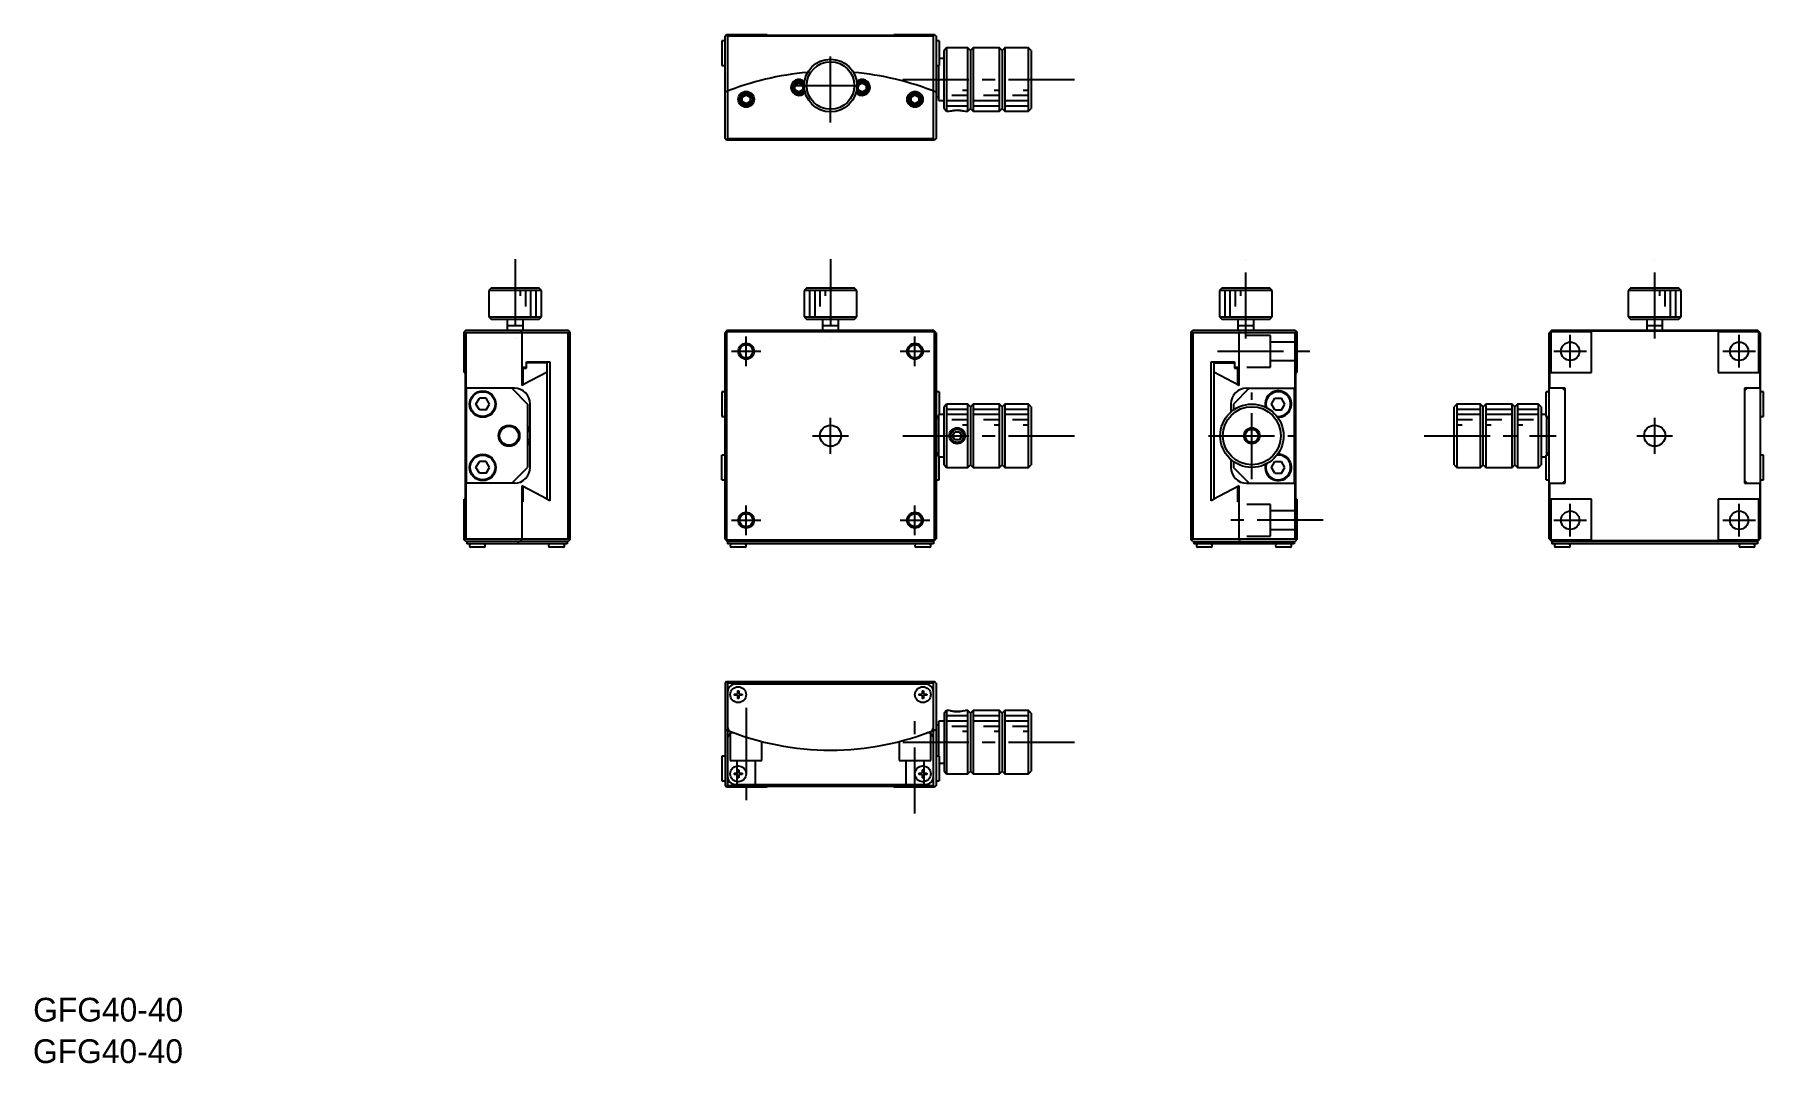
# Model space of a CAD drawing. Extents: x 50 to 378, y -14 to 181.
import ezdxf

# ---------------------------------------------------------------- set-up
doc = ezdxf.new("R2010")
doc.units = 0
doc.header["$LTSCALE"] = 10
doc.linetypes.add('CENTER', pattern=[2, 1.25, -0.25, 0.25, -0.25])
doc.linetypes.add('DASHED', pattern=[3.5, 2, -1.5])
doc.layers.get('0').update_dxf_attribs({"linetype": 'CONTINUOUS'})
doc.layers.add('CENTER', color=1, linetype='CENTER')
doc.styles.get("Standard").update_dxf_attribs({"font": 'FGP教科書体NT-M'})

msp = doc.modelspace()

# ---------------------------------------------------------------- linework, layer by layer
at = {"color": 7, "linetype": 'CONTINUOUS'}
for p, q in [((181.158042, 180.285186), (181.458042, 180.585186)), ((181.158042, 160.885186), (181.158042, 180.285186)), ((181.408042, 180.535186), (181.658042, 180.285186)), ((181.458042, 180.585186), (189.158042, 180.585186)), ((220.658042, 180.285186), (181.658042, 180.285186)), ((181.658042, 180.285186), (181.658042, 160.885186)), ((189.158042, 180.585186), (189.158042, 180.385186)), ((213.158042, 180.385186), (189.158042, 180.385186)), ((213.158042, 180.585186), (213.158042, 180.385186)), ((213.158042, 180.585186), (220.858042, 180.585186)), ((220.658042, 180.285186), (220.908042, 180.535186)), ((220.658042, 160.885186), (220.658042, 180.285186)), ((220.858042, 180.585186), (221.158042, 180.285186)), ((221.158042, 180.285186), (221.158042, 160.885186)), ((181.158042, 179.435186), (180.558042, 179.435186)), ((180.558042, 179.435186), (180.558042, 174.735186)), ((221.758042, 179.435186), (221.158042, 179.435186)), ((221.758042, 179.435186), (221.758042, 174.735186)), ((223.158042, 178.085186), (222.658042, 177.585186)), ((222.658042, 166.585186), (222.658042, 177.585186)), ((223.158042, 178.085186), (223.158042, 166.085186)), ((227.158042, 178.085186), (223.158042, 178.085186)), ((227.158042, 166.085186), (227.158042, 178.085186)), ((227.658042, 177.585186), (227.158042, 178.085186)), ((228.158042, 178.085186), (227.658042, 177.585186)), ((227.658042, 177.585186), (227.658042, 166.585186)), ((228.158042, 178.085186), (228.158042, 166.085186)), ((233.158042, 178.085186), (228.158042, 178.085186)), ((233.158042, 166.085186), (233.158042, 178.085186)), ((233.658042, 177.585186), (233.158042, 178.085186)), ((234.158042, 178.085186), (233.658042, 177.585186)), ((233.658042, 177.585186), (233.658042, 166.585186)), ((234.158042, 178.085186), (234.158042, 166.085186)), ((238.658042, 178.085186), (234.158042, 178.085186)), ((238.658042, 166.085186), (238.658042, 178.085186)), ((239.158042, 177.585186), (238.658042, 178.085186)), ((239.158042, 177.585186), (239.158042, 166.585186)), ((180.558042, 174.735186), (181.158042, 174.735186)), ((221.158042, 174.735186), (221.758042, 174.735186)), ((221.658042, 168.085186), (221.658042, 174.735186)), ((222.658042, 176.085186), (221.758042, 176.085186)), ((194.408042, 171.008199), (195.158042, 171.441211)), ((194.408042, 170.142173), (194.408042, 171.008199)), ((195.158042, 171.441211), (195.908042, 171.008199)), ((195.908042, 171.008199), (195.908042, 170.142173)), ((206.408042, 171.008199), (207.158042, 171.441211)), ((206.408042, 170.142173), (206.408042, 171.008199)), ((207.158042, 171.441211), (207.908042, 171.008199)), ((207.908042, 171.008199), (207.908042, 170.142173)), ((184.408042, 168.758199), (185.158042, 169.191211)), ((184.408042, 167.892173), (184.408042, 168.758199)), ((185.158042, 167.459161), (184.408042, 167.892173)), ((185.158042, 169.191211), (185.908042, 168.758199)), ((185.908042, 167.892173), (185.158042, 167.459161)), ((185.908042, 168.758199), (185.908042, 167.892173)), ((195.158042, 169.709161), (194.408042, 170.142173)), ((195.908042, 170.142173), (195.158042, 169.709161)), ((207.158042, 169.709161), (206.408042, 170.142173)), ((207.908042, 170.142173), (207.158042, 169.709161)), ((216.408042, 168.758199), (217.158042, 169.191211)), ((216.408042, 167.892173), (216.408042, 168.758199)), ((217.158042, 167.459161), (216.408042, 167.892173)), ((217.158042, 169.191211), (217.908042, 168.758199)), ((217.908042, 167.892173), (217.158042, 167.459161)), ((217.908042, 168.758199), (217.908042, 167.892173)), ((221.158042, 168.835186), (221.658042, 168.835186)), ((221.658042, 168.085186), (222.658042, 168.085186)), ((222.658042, 166.585186), (223.158042, 166.085186)), ((223.158042, 166.085186), (223.658047, 166.085186)), ((226.658037, 166.085186), (227.158042, 166.085186)), ((227.158042, 166.085186), (227.658042, 166.585186)), ((227.658042, 166.585186), (228.158042, 166.085186)), ((228.158042, 166.085186), (233.158042, 166.085186)), ((233.158042, 166.085186), (233.658042, 166.585186)), ((233.658042, 166.585186), (234.158042, 166.085186)), ((234.158042, 166.085186), (238.658042, 166.085186)), ((238.658042, 166.085186), (239.158042, 166.585186)), ((181.458042, 160.585186), (181.158042, 160.885186)), ((181.658042, 160.885186), (181.408042, 160.635186)), ((220.858042, 160.585186), (181.458042, 160.585186)), ((181.658042, 160.885186), (220.658042, 160.885186)), ((220.908042, 160.635186), (220.658042, 160.885186)), ((221.158042, 160.885186), (220.858042, 160.585186)), ((136.891269, 132.610088), (136.391269, 132.110088)), ((146.391269, 132.110088), (136.391269, 132.110088)), ((136.391269, 132.110088), (136.391269, 127.110088)), ((136.891269, 132.610088), (145.891269, 132.610088)), ((146.391269, 132.110088), (145.891269, 132.610088)), ((146.391269, 127.110088), (146.391269, 132.110088)), ((196.658042, 132.610088), (196.158042, 132.110088)), ((206.158042, 132.110088), (196.158042, 132.110088)), ((196.158042, 132.110088), (196.158042, 127.110088)), ((196.658042, 132.610088), (205.658042, 132.610088)), ((206.158042, 132.110088), (205.658042, 132.610088)), ((206.158042, 127.110088), (206.158042, 132.110088)), ((275.349818, 132.610088), (274.849818, 132.110088)), ((284.849818, 132.110088), (274.849818, 132.110088)), ((274.849818, 132.110088), (274.849818, 127.110088)), ((275.349818, 132.610088), (284.349818, 132.610088)), ((284.849818, 132.110088), (284.349818, 132.610088)), ((284.849818, 127.110088), (284.849818, 132.110088)), ((352.833259, 132.610088), (352.333259, 132.110088)), ((352.333259, 132.110088), (352.333259, 127.110088)), ((362.333259, 132.110088), (352.333259, 132.110088)), ((352.833259, 132.610088), (361.833259, 132.610088)), ((362.333259, 132.110088), (361.833259, 132.610088)), ((362.333259, 127.110088), (362.333259, 132.110088)), ((132.041269, 124.610088), (131.741269, 124.310088)), ((132.041269, 124.610088), (151.441269, 124.610088)), ((136.391269, 127.110088), (146.391269, 127.110088)), ((136.391269, 127.110088), (136.891269, 126.610088)), ((145.891269, 126.610088), (136.891269, 126.610088)), ((142.891274, 125.410088), (139.891264, 125.410088)), ((139.891269, 126.610088), (139.891269, 124.610108)), ((142.891269, 124.610108), (142.891269, 126.610088)), ((145.891269, 126.610088), (146.391269, 127.110088)), ((151.741269, 124.310088), (151.441269, 124.610088)), ((181.658042, 124.610088), (181.158042, 124.110088)), ((181.658042, 124.610088), (220.658042, 124.610088)), ((196.158042, 127.110088), (196.658042, 126.610088)), ((196.158042, 127.110088), (206.158042, 127.110088)), ((205.658042, 126.610088), (196.658042, 126.610088)), ((202.658047, 125.410088), (199.658037, 125.410088)), ((199.658042, 126.610088), (199.658042, 124.610108)), ((202.658042, 124.610108), (202.658042, 126.610088)), ((205.658042, 126.610088), (206.158042, 127.110088)), ((221.158042, 124.110088), (220.658042, 124.610088)), ((269.499818, 124.310088), (269.799818, 124.610088)), ((269.799818, 124.610088), (289.199818, 124.610088)), ((274.849818, 127.110088), (284.849818, 127.110088)), ((274.849818, 127.110088), (275.349818, 126.610088)), ((284.349818, 126.610088), (275.349818, 126.610088)), ((281.349823, 125.410088), (278.349813, 125.410088)), ((278.349818, 126.610088), (278.349818, 124.610108)), ((281.349818, 124.610108), (281.349818, 126.610088)), ((284.349818, 126.610088), (284.849818, 127.110088)), ((289.199818, 124.610088), (289.499818, 124.310088)), ((337.833259, 124.610088), (337.333259, 124.110088)), ((337.833259, 124.610088), (376.833259, 124.610088)), ((345.333259, 124.510088), (369.333259, 124.510088)), ((345.333259, 116.610088), (345.333259, 124.510088)), ((352.333259, 127.110088), (362.333259, 127.110088)), ((352.333259, 127.110088), (352.833259, 126.610088)), ((361.833259, 126.610088), (352.833259, 126.610088)), ((358.833264, 125.410088), (355.833254, 125.410088)), ((355.833259, 126.610088), (355.833259, 124.610108)), ((358.833259, 124.610108), (358.833259, 126.610088)), ((361.833259, 126.610088), (362.333259, 127.110088)), ((369.333259, 124.510088), (369.333259, 116.610088)), ((377.333259, 124.110088), (376.833259, 124.610088)), ((131.741269, 116.610088), (131.741269, 124.310088)), ((132.041269, 124.110088), (131.791269, 124.360088)), ((132.041269, 124.110088), (132.041269, 113.610088)), ((151.441269, 124.110088), (132.041269, 124.110088)), ((142.659705, 124.110088), (142.659705, 114.110088)), ((151.691269, 124.360088), (151.441269, 124.110088)), ((151.441269, 85.110088), (151.441269, 124.110088)), ((151.741269, 124.310088), (151.741269, 84.910088)), ((181.158042, 85.110088), (181.158042, 124.110088)), ((181.458042, 124.310088), (181.408042, 124.360088)), ((220.858042, 124.310088), (181.458042, 124.310088)), ((181.458042, 124.310088), (181.458042, 84.910088)), ((220.908042, 124.360088), (220.858042, 124.310088)), ((220.858042, 84.910088), (220.858042, 124.310088)), ((221.158042, 124.110088), (221.158042, 85.110088)), ((269.499818, 84.910088), (269.499818, 124.310088)), ((269.799818, 124.110088), (269.549818, 124.360088)), ((269.799818, 124.110088), (269.799818, 85.110088)), ((289.199818, 124.110088), (269.799818, 124.110088)), ((278.581382, 114.110088), (278.581382, 124.110088)), ((289.449818, 124.360088), (289.199818, 124.110088)), ((289.199818, 113.610088), (289.199818, 124.110088)), ((289.499818, 124.310088), (289.499818, 116.610088)), ((337.333259, 85.110088), (337.333259, 124.110088)), ((337.633259, 124.310088), (337.583259, 124.360088)), ((345.333259, 124.310088), (337.633259, 124.310088)), ((337.633259, 124.310088), (337.633259, 116.610088)), ((377.033259, 124.310088), (369.333259, 124.310088)), ((377.033259, 124.310088), (377.083259, 124.360088)), ((377.033259, 116.610088), (377.033259, 124.310088)), ((377.333259, 124.110088), (377.333259, 85.110088)), ((143.524675, 118.610088), (147.941469, 118.610088)), ((143.524675, 117.41043), (143.524675, 118.610088)), ((147.447252, 118.41043), (143.524675, 118.41043)), ((145.247411, 118.410429), (145.447069, 118.610088)), ((147.447252, 92.569747), (147.447252, 118.41043)), ((147.941469, 118.610088), (147.941469, 92.30994)), ((273.299618, 92.30994), (273.299618, 118.610088)), ((273.299618, 118.610088), (277.716412, 118.610088)), ((273.793835, 118.41043), (277.716412, 118.41043)), ((273.793835, 118.41043), (273.793835, 92.569747)), ((275.793993, 118.610063), (275.993677, 118.41043)), ((277.716412, 118.610088), (277.716412, 117.41043)), ((131.741269, 116.610088), (131.941269, 116.610088)), ((131.941269, 116.610088), (131.941269, 92.610088)), ((142.659705, 117.610088), (143.524675, 117.610088)), ((142.659705, 117.41043), (143.524675, 117.41043)), ((147.447252, 116.65043), (142.870706, 114.222869)), ((142.87574, 117.41043), (142.87574, 114.225558)), ((278.581737, 114.110758), (273.793835, 116.65043)), ((277.716412, 117.610088), (278.581382, 117.610088)), ((277.716412, 117.41043), (278.581382, 117.41043)), ((278.365347, 114.225558), (278.365347, 117.41043)), ((289.299818, 92.610088), (289.299818, 116.610088)), ((289.299818, 116.610088), (289.499818, 116.610088)), ((337.433259, 113.610088), (337.433259, 116.610088)), ((337.433259, 116.610088), (345.333259, 116.610088)), ((369.333259, 116.610088), (377.233259, 116.610088)), ((377.233259, 116.610088), (377.233259, 113.610088)), ((141.241269, 113.610088), (131.941269, 113.610088)), ((132.141269, 95.610088), (132.141269, 113.610088)), ((133.971099, 110.610088), (134.606184, 111.710088)), ((135.876355, 111.710088), (134.606184, 111.710088)), ((136.51144, 110.610088), (135.876355, 111.710088)), ((140.741269, 113.610088), (143.741269, 110.610088)), ((142.659705, 114.225558), (142.87574, 114.225558)), ((142.870706, 114.222869), (142.659705, 114.110088)), ((181.158042, 112.960088), (180.558042, 112.960088)), ((180.558042, 112.960088), (180.558042, 108.260088)), ((221.758042, 112.960088), (221.158042, 112.960088)), ((221.758042, 112.960088), (221.758042, 108.610088)), ((280.499818, 113.610088), (277.499818, 110.610088)), ((278.365347, 114.225558), (278.581382, 114.225558)), ((279.999818, 113.610088), (289.299818, 113.610088)), ((284.729647, 110.610088), (285.364732, 111.710088)), ((285.364732, 111.710088), (286.634903, 111.710088)), ((287.269988, 110.610088), (286.634903, 111.710088)), ((289.099818, 95.610088), (289.099818, 113.610088)), ((336.733259, 108.260088), (336.733259, 112.960088)), ((337.333259, 112.960088), (336.733259, 112.960088)), ((340.333259, 113.610088), (337.333259, 113.610088)), ((340.333259, 113.110088), (339.833259, 113.610088)), ((340.333259, 95.610088), (340.333259, 113.610088)), ((374.333259, 113.110088), (374.833259, 113.610088)), ((374.333259, 113.610088), (374.333259, 95.610088)), ((377.333259, 113.610088), (374.333259, 113.610088)), ((377.933259, 112.960088), (377.333259, 112.960088)), ((377.933259, 108.260088), (377.933259, 112.960088)), ((134.606184, 109.510088), (133.971099, 110.610088)), ((135.876355, 109.510088), (134.606184, 109.510088)), ((135.876355, 109.510088), (136.51144, 110.610088)), ((143.741269, 110.610088), (143.741269, 98.610088)), ((144.241269, 98.610088), (144.241269, 110.610088)), ((180.558042, 108.260088), (181.158042, 108.260088)), ((221.158042, 108.260088), (221.658042, 108.260088)), ((222.658042, 108.610088), (221.658042, 108.610088)), ((221.658042, 100.610088), (221.658042, 108.610088)), ((223.158042, 110.610088), (222.658042, 110.110088)), ((222.658042, 99.110088), (222.658042, 110.110088)), ((227.158042, 110.610088), (223.158042, 110.610088)), ((223.158042, 110.610088), (223.158042, 98.610088)), ((227.658042, 110.110088), (227.158042, 110.610088)), ((227.158042, 98.610088), (227.158042, 110.610088)), ((228.158042, 110.610088), (227.658042, 110.110088)), ((227.658042, 110.110088), (227.658042, 99.110088)), ((228.158042, 110.610088), (228.158042, 98.610088)), ((233.158042, 110.610088), (228.158042, 110.610088)), ((233.658042, 110.110088), (233.158042, 110.610088)), ((233.158042, 98.610088), (233.158042, 110.610088)), ((234.158042, 110.610088), (233.658042, 110.110088)), ((233.658042, 110.110088), (233.658042, 99.110088)), ((234.158042, 110.610088), (234.158042, 98.610088)), ((238.658042, 110.610088), (234.158042, 110.610088)), ((238.658042, 98.610088), (238.658042, 110.610088)), ((239.158042, 110.110088), (238.658042, 110.610088)), ((239.158042, 110.110088), (239.158042, 99.110088)), ((276.999818, 110.610088), (276.999818, 109.082224)), ((277.499818, 110.610088), (277.499818, 109.483486)), ((285.364732, 109.510088), (284.729647, 110.610088)), ((285.364732, 109.510088), (286.634903, 109.510088)), ((286.634903, 109.510088), (287.269988, 110.610088)), ((319.833259, 110.610088), (319.333259, 110.110088)), ((319.333259, 99.110088), (319.333259, 110.110088)), ((324.333259, 110.610088), (319.833259, 110.610088)), ((319.833259, 110.610088), (319.833259, 98.610088)), ((324.833259, 110.110088), (324.333259, 110.610088)), ((324.333259, 98.610088), (324.333259, 110.610088)), ((325.333259, 110.610088), (324.833259, 110.110088)), ((324.833259, 99.110088), (324.833259, 110.110088)), ((325.333259, 110.610088), (325.333259, 98.610088)), ((330.333259, 110.610088), (325.333259, 110.610088)), ((330.833259, 110.110088), (330.333259, 110.610088)), ((330.333259, 98.610088), (330.333259, 110.610088)), ((331.333259, 110.610088), (330.833259, 110.110088)), ((330.833259, 99.110088), (330.833259, 110.110088)), ((331.333259, 110.610088), (331.333259, 98.610088)), ((335.333259, 110.610088), (331.333259, 110.610088)), ((335.333259, 98.610088), (335.333259, 110.610088)), ((335.833259, 110.110088), (335.333259, 110.610088)), ((335.833259, 110.110088), (335.833259, 99.110088)), ((336.733259, 108.610088), (335.833259, 108.610088)), ((336.733259, 108.260088), (337.333259, 108.260088)), ((336.833259, 108.260088), (336.833259, 100.960088)), ((377.333259, 108.260088), (377.933259, 108.260088)), ((221.658042, 107.860088), (221.158042, 107.860088)), ((224.292017, 104.610088), (224.72503, 105.360088)), ((224.72503, 105.360088), (225.591055, 105.360088)), ((225.591055, 105.360088), (226.024068, 104.610088)), ((337.333259, 107.860088), (336.833259, 107.860088)), ((224.72503, 103.860088), (224.292017, 104.610088)), ((225.591055, 103.860088), (224.72503, 103.860088)), ((226.024068, 104.610088), (225.591055, 103.860088)), ((133.971099, 98.610088), (134.606184, 99.710088)), ((134.606184, 97.510088), (133.971099, 98.610088)), ((135.876355, 99.710088), (134.606184, 99.710088)), ((136.51144, 98.610088), (135.876355, 99.710088)), ((135.876355, 97.510088), (136.51144, 98.610088)), ((140.741269, 95.610088), (143.741269, 98.610088)), ((181.158042, 100.960088), (180.558042, 100.960088)), ((180.558042, 96.260088), (180.558042, 100.960088)), ((221.158042, 101.360088), (221.658042, 101.360088)), ((221.658042, 100.960088), (221.158042, 100.960088)), ((221.658042, 100.610088), (222.658042, 100.610088)), ((221.758042, 96.260088), (221.758042, 100.610088)), ((222.658042, 99.110088), (223.158042, 98.610088)), ((223.158042, 98.610088), (227.158042, 98.610088)), ((227.158042, 98.610088), (227.658042, 99.110088)), ((227.658042, 99.110088), (228.158042, 98.610088)), ((228.158042, 98.610088), (233.158042, 98.610088)), ((233.158042, 98.610088), (233.658042, 99.110088)), ((233.658042, 99.110088), (234.158042, 98.610088)), ((234.158042, 98.610088), (238.658042, 98.610088)), ((238.658042, 98.610088), (239.158042, 99.110088)), ((276.999818, 100.137952), (276.999818, 98.610088)), ((277.499818, 99.736691), (277.499818, 98.610088)), ((280.499818, 95.610088), (277.499818, 98.610088)), ((284.729647, 98.610088), (285.364732, 99.710088)), ((285.364732, 97.510088), (284.729647, 98.610088)), ((285.364732, 99.710088), (286.634903, 99.710088)), ((287.269988, 98.610088), (286.634903, 99.710088)), ((286.634903, 97.510088), (287.269988, 98.610088)), ((319.333259, 99.110088), (319.833259, 98.610088)), ((319.833259, 98.610088), (324.333259, 98.610088)), ((324.333259, 98.610088), (324.833259, 99.110088)), ((324.833259, 99.110088), (325.333259, 98.610088)), ((325.333259, 98.610088), (330.333259, 98.610088)), ((330.333259, 98.610088), (330.833259, 99.110088)), ((330.833259, 99.110088), (331.333259, 98.610088)), ((331.333259, 98.610088), (335.333259, 98.610088)), ((335.333259, 98.610088), (335.833259, 99.110088)), ((335.833259, 100.610088), (336.733259, 100.610088)), ((336.733259, 96.260088), (336.733259, 100.960088)), ((337.333259, 100.960088), (336.733259, 100.960088)), ((336.833259, 101.360088), (337.333259, 101.360088)), ((377.933259, 100.960088), (377.333259, 100.960088)), ((377.933259, 96.260088), (377.933259, 100.960088)), ((141.241269, 95.610088), (131.941269, 95.610088)), ((132.041269, 95.610088), (132.041269, 85.110088)), ((135.876355, 97.510088), (134.606184, 97.510088)), ((146.483044, 93.078029), (142.65942, 95.109551)), ((142.659705, 95.110088), (142.659705, 85.110088)), ((180.558042, 96.260088), (181.158042, 96.260088)), ((221.158042, 96.260088), (221.758042, 96.260088)), ((278.581667, 95.109551), (274.758042, 93.078028)), ((278.581382, 85.110088), (278.581382, 95.110088)), ((279.999818, 95.610088), (289.299818, 95.610088)), ((285.364732, 97.510088), (286.634903, 97.510088)), ((289.199818, 85.110088), (289.199818, 95.610088)), ((336.733259, 96.260088), (337.333259, 96.260088)), ((337.333259, 95.610088), (340.333259, 95.610088)), ((337.433259, 92.610088), (337.433259, 95.610088)), ((339.833259, 95.610088), (340.333259, 96.110088)), ((374.833259, 95.610088), (374.333259, 96.110088)), ((374.333259, 95.610088), (377.333259, 95.610088)), ((377.233259, 95.610088), (377.233259, 92.610088)), ((377.333259, 96.260088), (377.933259, 96.260088)), ((131.741269, 84.910088), (131.741269, 92.610088)), ((131.941269, 92.610088), (131.741269, 92.610088)), ((142.659705, 94.994618), (142.87574, 94.994618)), ((142.87574, 92.110088), (142.659705, 92.110088)), ((142.87574, 94.994618), (142.87574, 92.110088)), ((147.941172, 92.309376), (146.483044, 93.078029)), ((273.83761, 92.592711), (273.299618, 92.30994)), ((274.758042, 93.078028), (273.793852, 92.569714)), ((278.365347, 92.110088), (278.365347, 94.994618)), ((278.365347, 94.994618), (278.581382, 94.994618)), ((278.581382, 92.110088), (278.365347, 92.110088)), ((289.499818, 92.610088), (289.299818, 92.610088)), ((289.499818, 92.610088), (289.499818, 84.910088)), ((345.333259, 92.610088), (337.433259, 92.610088)), ((337.633259, 92.610088), (337.633259, 84.910088)), ((345.333259, 84.710088), (345.333259, 92.610088)), ((377.233259, 92.610088), (369.333259, 92.610088)), ((369.333259, 92.610088), (369.333259, 84.710088)), ((377.033259, 84.910088), (377.033259, 92.610088)), ((132.041269, 84.610088), (131.741269, 84.910088)), ((131.791269, 84.860088), (132.041269, 85.110088)), ((132.041269, 85.110088), (151.441269, 85.110088)), ((151.441269, 84.610088), (132.041269, 84.610088)), ((132.241269, 84.610088), (132.241269, 84.110088)), ((151.241269, 84.110088), (132.241269, 84.110088)), ((132.741269, 83.860088), (132.741269, 83.760088)), ((135.491269, 83.510088), (132.991269, 83.510088)), ((135.741269, 83.760088), (135.741269, 83.860088)), ((142.00913, 84.110088), (142.00913, 84.610088)), ((147.741269, 83.860088), (147.741269, 83.760088)), ((150.491269, 83.510088), (147.991269, 83.510088)), ((150.741269, 83.760088), (150.741269, 83.860088)), ((151.241269, 84.610088), (151.241269, 84.110088)), ((151.441269, 85.110088), (151.691269, 84.860088)), ((151.741269, 84.910088), (151.441269, 84.610088)), ((181.158042, 85.110088), (181.658042, 84.610088)), ((181.458042, 84.910088), (181.408042, 84.860088)), ((181.458042, 84.910088), (220.858042, 84.910088)), ((220.658042, 84.610088), (181.658042, 84.610088)), ((181.658042, 84.610088), (181.658042, 84.110088)), ((220.658042, 84.110088), (181.658042, 84.110088)), ((182.158042, 83.860088), (182.158042, 83.760088)), ((184.908042, 83.510088), (182.408042, 83.510088)), ((185.158042, 83.760088), (185.158042, 83.860088)), ((217.158042, 83.860088), (217.158042, 83.760088)), ((219.908042, 83.510088), (217.408042, 83.510088)), ((220.158042, 83.760088), (220.158042, 83.860088)), ((220.658042, 84.610088), (221.158042, 85.110088)), ((220.658042, 84.610088), (220.658042, 84.110088)), ((220.908042, 84.860088), (220.858042, 84.910088)), ((269.799818, 84.610088), (269.499818, 84.910088)), ((269.549818, 84.860088), (269.799818, 85.110088)), ((269.799818, 85.110088), (289.199818, 85.110088)), ((269.799818, 84.610088), (289.199818, 84.610088)), ((269.999818, 84.610088), (269.999818, 84.110088)), ((288.999818, 84.110088), (269.999818, 84.110088)), ((270.499818, 83.860088), (270.499818, 83.760088)), ((273.249818, 83.510088), (270.749818, 83.510088)), ((273.499818, 83.760088), (273.499818, 83.860088)), ((279.231957, 84.610088), (279.231957, 84.110088)), ((285.499818, 83.860088), (285.499818, 83.760088)), ((288.249818, 83.510088), (285.749818, 83.510088)), ((288.499818, 83.760088), (288.499818, 83.860088)), ((288.999818, 84.610088), (288.999818, 84.110088)), ((289.199818, 85.110088), (289.449818, 84.860088)), ((289.199818, 84.610088), (289.499818, 84.910088)), ((337.333259, 85.110088), (337.833259, 84.610088)), ((337.583259, 84.860088), (337.633259, 84.910088)), ((337.633259, 84.910088), (345.333259, 84.910088)), ((376.833259, 84.610088), (337.833259, 84.610088)), ((337.833259, 84.610088), (337.833259, 84.110088)), ((376.833259, 84.110088), (337.833259, 84.110088)), ((338.333259, 83.860088), (338.333259, 83.760088)), ((341.083259, 83.510088), (338.583259, 83.510088)), ((341.333259, 83.760088), (341.333259, 83.860088)), ((369.333259, 84.710088), (345.333259, 84.710088)), ((369.333259, 84.910088), (377.033259, 84.910088)), ((373.333259, 83.860088), (373.333259, 83.760088)), ((376.083259, 83.510088), (373.583259, 83.510088)), ((376.333259, 83.760088), (376.333259, 83.860088)), ((376.833259, 84.610088), (377.333259, 85.110088)), ((376.833259, 84.610088), (376.833259, 84.110088)), ((377.083259, 84.860088), (377.033259, 84.910088)), ((181.458042, 58.076661), (181.158042, 57.776661)), ((181.158042, 57.776661), (181.158042, 38.376661)), ((181.408042, 58.026661), (181.658042, 57.776661)), ((181.458042, 58.076661), (220.858042, 58.076661)), ((220.658042, 57.776661), (181.658042, 57.776661)), ((181.658042, 57.776661), (181.658042, 38.376661)), ((182.908042, 55.701661), (183.533042, 55.701661)), ((182.908042, 55.701661), (182.908042, 55.451661)), ((219.158042, 57.576661), (183.158042, 57.576661)), ((183.533042, 56.326661), (183.783042, 56.326661)), ((183.533042, 56.326661), (183.533042, 55.701661)), ((183.783042, 56.326661), (183.783042, 55.701661)), ((183.783042, 55.701661), (184.408042, 55.701661)), ((184.408042, 55.701661), (184.408042, 55.451661)), ((217.908042, 55.701661), (218.533042, 55.701661)), ((217.908042, 55.701661), (217.908042, 55.451661)), ((218.533042, 56.326661), (218.783042, 56.326661)), ((218.533042, 56.326661), (218.533042, 55.701661)), ((218.783042, 56.326661), (218.783042, 55.701661)), ((218.783042, 55.701661), (219.408042, 55.701661)), ((219.408042, 55.701661), (219.408042, 55.451661)), ((220.658042, 57.776661), (220.908042, 58.026661)), ((220.658042, 38.376661), (220.658042, 57.776661)), ((221.158042, 57.776661), (220.858042, 58.076661)), ((221.158042, 57.776661), (221.158042, 38.376661)), ((183.533042, 55.451661), (182.908042, 55.451661)), ((183.533042, 55.451661), (183.533042, 54.826661)), ((183.783042, 54.826661), (183.533042, 54.826661)), ((184.408042, 55.451661), (183.783042, 55.451661)), ((183.783042, 55.451661), (183.783042, 54.826661)), ((218.533042, 55.451661), (217.908042, 55.451661)), ((218.533042, 55.451661), (218.533042, 54.826661)), ((218.783042, 54.826661), (218.533042, 54.826661)), ((219.408042, 55.451661), (218.783042, 55.451661)), ((218.783042, 55.451661), (218.783042, 54.826661)), ((223.158042, 52.576661), (222.658042, 52.076661)), ((223.658047, 52.576661), (223.158042, 52.576661)), ((223.158042, 52.576661), (223.158042, 40.576661)), ((227.158042, 52.576661), (226.658037, 52.576661)), ((227.658042, 52.076661), (227.158042, 52.576661)), ((227.158042, 40.576661), (227.158042, 52.576661)), ((228.158042, 52.576661), (227.658042, 52.076661)), ((233.158042, 52.576661), (228.158042, 52.576661)), ((228.158042, 52.576661), (228.158042, 40.576661)), ((233.658042, 52.076661), (233.158042, 52.576661)), ((233.158042, 40.576661), (233.158042, 52.576661)), ((234.158042, 52.576661), (233.658042, 52.076661)), ((238.658042, 52.576661), (234.158042, 52.576661)), ((234.158042, 52.576661), (234.158042, 40.576661)), ((239.158042, 52.076661), (238.658042, 52.576661)), ((238.658042, 40.576661), (238.658042, 52.576661)), ((221.658042, 49.826661), (221.158042, 49.826661)), ((222.658042, 50.576661), (221.658042, 50.576661)), ((221.658042, 43.926661), (221.658042, 50.576661)), ((222.658042, 52.076661), (222.658042, 41.076661)), ((227.658042, 52.076661), (227.658042, 41.076661)), ((233.658042, 52.076661), (233.658042, 41.076661)), ((239.158042, 52.076661), (239.158042, 41.076661)), ((181.158042, 43.926661), (180.558042, 43.926661)), ((180.558042, 43.926661), (180.558042, 39.226661)), ((221.758042, 43.926661), (221.158042, 43.926661)), ((221.758042, 43.926661), (221.758042, 39.226661)), ((182.908042, 40.701661), (183.533042, 40.701661)), ((182.908042, 40.701661), (182.908042, 40.451661)), ((183.533042, 40.451661), (182.908042, 40.451661)), ((183.533042, 41.326661), (183.783042, 41.326661)), ((183.533042, 41.326661), (183.533042, 40.701661)), ((183.533042, 40.451661), (183.533042, 39.826661)), ((183.783042, 39.826661), (183.533042, 39.826661)), ((183.783042, 41.326661), (183.783042, 40.701661)), ((183.783042, 40.701661), (184.408042, 40.701661)), ((184.408042, 40.451661), (183.783042, 40.451661)), ((183.783042, 40.451661), (183.783042, 39.826661)), ((184.408042, 40.701661), (184.408042, 40.451661)), ((217.908042, 40.701661), (218.533042, 40.701661)), ((217.908042, 40.701661), (217.908042, 40.451661)), ((218.533042, 40.451661), (217.908042, 40.451661)), ((218.533042, 41.326661), (218.783042, 41.326661)), ((218.533042, 41.326661), (218.533042, 40.701661)), ((218.533042, 40.451661), (218.533042, 39.826661)), ((218.783042, 39.826661), (218.533042, 39.826661)), ((218.783042, 41.326661), (218.783042, 40.701661)), ((218.783042, 40.701661), (219.408042, 40.701661)), ((219.408042, 40.451661), (218.783042, 40.451661)), ((218.783042, 40.451661), (218.783042, 39.826661)), ((219.408042, 40.701661), (219.408042, 40.451661)), ((221.758042, 42.576661), (222.658042, 42.576661)), ((222.658042, 41.076661), (223.158042, 40.576661)), ((223.158042, 40.576661), (227.158042, 40.576661)), ((227.158042, 40.576661), (227.658042, 41.076661)), ((227.658042, 41.076661), (228.158042, 40.576661)), ((228.158042, 40.576661), (233.158042, 40.576661)), ((233.158042, 40.576661), (233.658042, 41.076661)), ((233.658042, 41.076661), (234.158042, 40.576661)), ((234.158042, 40.576661), (238.658042, 40.576661)), ((238.658042, 40.576661), (239.158042, 41.076661)), ((180.558042, 39.226661), (181.158042, 39.226661)), ((181.458042, 38.076661), (181.158042, 38.376661)), ((181.658042, 38.376661), (181.408042, 38.126661)), ((189.158042, 38.076661), (181.458042, 38.076661)), ((181.658042, 38.376661), (220.658042, 38.376661)), ((183.158042, 38.576661), (219.158042, 38.576661)), ((189.158042, 38.276661), (213.158042, 38.276661)), ((189.158042, 38.076661), (189.158042, 38.276661)), ((213.158042, 38.076661), (213.158042, 38.276661)), ((220.858042, 38.076661), (213.158042, 38.076661)), ((220.908042, 38.126661), (220.658042, 38.376661)), ((221.158042, 38.376661), (220.858042, 38.076661)), ((221.158042, 39.226661), (221.758042, 39.226661))]:
    msp.add_line(p, q, dxfattribs=at)
at = {"color": 3, "linetype": 'CONTINUOUS'}
for p, q in [((223.158042, 168.085186), (227.158042, 168.085186)), ((223.158042, 167.085186), (227.158042, 167.085186)), ((224.158042, 169.085186), (227.158042, 169.085186)), ((226.158042, 170.085186), (227.158042, 170.085186)), ((228.158042, 168.085186), (233.158042, 168.085186)), ((228.158042, 167.085186), (233.158042, 167.085186)), ((230.158042, 169.085186), (233.158042, 169.085186)), ((232.158042, 170.085186), (233.158042, 170.085186)), ((234.158042, 168.085186), (238.658042, 168.085186)), ((234.158042, 167.085186), (238.658042, 167.085186)), ((235.658042, 169.085186), (238.658042, 169.085186)), ((237.658042, 170.085186), (238.658042, 170.085186)), ((223.658047, 166.085186), (225.158042, 166.27571)), ((225.158042, 166.27571), (226.658037, 166.085186)), ((142.391269, 131.110088), (142.391269, 132.110088)), ((143.391269, 129.110088), (143.391269, 132.110088)), ((144.391269, 127.110088), (144.391269, 132.110088)), ((145.391269, 127.110088), (145.391269, 132.110088)), ((197.158042, 132.110088), (197.158042, 127.110088)), ((198.158042, 132.110088), (198.158042, 127.110088)), ((199.158042, 132.110088), (199.158042, 129.110088)), ((200.158042, 132.110088), (200.158042, 131.110088)), ((275.849818, 132.110088), (275.849818, 127.110088)), ((276.849818, 132.110088), (276.849818, 127.110088)), ((277.849818, 132.110088), (277.849818, 129.110088)), ((278.849818, 132.110088), (278.849818, 131.110088)), ((358.333259, 131.110088), (358.333259, 132.110088)), ((359.333259, 129.110088), (359.333259, 132.110088)), ((360.333259, 127.110088), (360.333259, 132.110088)), ((361.333259, 127.110088), (361.333259, 132.110088)), ((227.158042, 109.610088), (223.158042, 109.610088)), ((227.158042, 108.610088), (223.158042, 108.610088)), ((233.158042, 109.610088), (228.158042, 109.610088)), ((233.158042, 108.610088), (228.158042, 108.610088)), ((238.658042, 109.610088), (234.158042, 109.610088)), ((238.658042, 108.610088), (234.158042, 108.610088)), ((324.333259, 109.610088), (319.833259, 109.610088)), ((324.333259, 108.610088), (319.833259, 108.610088)), ((330.333259, 109.610088), (325.333259, 109.610088)), ((330.333259, 108.610088), (325.333259, 108.610088)), ((335.333259, 109.610088), (331.333259, 109.610088)), ((335.333259, 108.610088), (331.333259, 108.610088)), ((227.158042, 107.610088), (224.158042, 107.610088)), ((227.158042, 106.610088), (226.158042, 106.610088)), ((233.158042, 107.610088), (230.158042, 107.610088)), ((233.158042, 106.610088), (232.158042, 106.610088)), ((238.658042, 107.610088), (235.658042, 107.610088)), ((238.658042, 106.610088), (237.658042, 106.610088)), ((322.833259, 107.610088), (319.833259, 107.610088)), ((320.833259, 106.610088), (319.833259, 106.610088)), ((328.333259, 107.610088), (325.333259, 107.610088)), ((326.333259, 106.610088), (325.333259, 106.610088)), ((334.333259, 107.610088), (331.333259, 107.610088)), ((332.333259, 106.610088), (331.333259, 106.610088)), ((275.190213, 103.110093), (275.190341, 103.110093)), ((223.89621, 52.521595), (223.658047, 52.576661)), ((227.158042, 51.576661), (223.158042, 51.576661)), ((227.158042, 50.576661), (223.158042, 50.576661)), ((227.158042, 49.576661), (224.158042, 49.576661)), ((233.158042, 51.576661), (228.158042, 51.576661)), ((233.158042, 50.576661), (228.158042, 50.576661)), ((233.158042, 49.576661), (230.158042, 49.576661)), ((238.658042, 51.576661), (234.158042, 51.576661)), ((238.658042, 50.576661), (234.158042, 50.576661)), ((238.658042, 49.576661), (235.658042, 49.576661)), ((227.158042, 48.576661), (226.158042, 48.576661)), ((233.158042, 48.576661), (232.158042, 48.576661)), ((238.658042, 48.576661), (237.658042, 48.576661))]:
    msp.add_line(p, q, dxfattribs=at)
at = {"color": 3, "linetype": 'DASHED'}
for p, q in [((284.499818, 123.610088), (280.027, 123.610088)), ((284.499818, 120.610088), (284.499818, 123.610088)), ((289.499818, 122.360088), (284.499818, 122.360088)), ((284.499818, 117.610088), (284.499818, 120.610088)), ((284.499818, 118.860088), (289.499818, 118.860088)), ((280.027038, 117.610088), (284.499818, 117.610088)), ((284.499818, 91.610088), (280.027, 91.610088)), ((284.499818, 88.610088), (284.499818, 91.610088)), ((289.499818, 90.360088), (284.499818, 90.360088)), ((284.499818, 85.610088), (284.499818, 88.610088)), ((280.02699, 85.610088), (284.499818, 85.610088)), ((284.499818, 86.860088), (289.499818, 86.860088)), ((182.158042, 48.599223), (182.158042, 43.076661)), ((188.158042, 43.076661), (188.158042, 46.695731)), ((214.158042, 46.695881), (214.158042, 43.076661)), ((220.158042, 43.076661), (220.158042, 48.599394)), ((182.158042, 43.076661), (188.158042, 43.076661)), ((183.408042, 43.076661), (183.408042, 41.336596)), ((186.908042, 38.076661), (186.908042, 43.076661)), ((214.158042, 43.076661), (220.158042, 43.076661)), ((215.408042, 43.076661), (215.408042, 38.076661)), ((218.908042, 41.336596), (218.908042, 43.076661)), ((183.408042, 41.336596), (183.408042, 39.816727)), ((183.408042, 39.816727), (183.408042, 38.076661)), ((218.908042, 39.816727), (218.908042, 41.336596)), ((218.908042, 38.076661), (218.908042, 39.816727))]:
    msp.add_line(p, q, dxfattribs=at)
at = {"color": 7, "linetype": 'CONTINUOUS'}
for centre, radius in [((201.158042, 170.935186), 5), ((201.158042, 170.935186), 4.5), ((195.158042, 170.575186), 1), ((207.158042, 170.575186), 1), ((185.158042, 168.325186), 1.25), ((185.158042, 168.325186), 1), ((217.158042, 168.325186), 1.25), ((217.158042, 168.325186), 1), ((185.158042, 120.610088), 1.25), ((217.158042, 120.610088), 1.25), ((341.333259, 120.610088), 1.75), ((373.333259, 120.610088), 1.75), ((135.241269, 110.610088), 2.5), ((135.241269, 110.610088), 2.35), ((280.999818, 104.610088), 6), ((280.999818, 104.610088), 5.5), ((140.241269, 104.610088), 2), ((140.241269, 104.610088), 1.8), ((201.158042, 104.610088), 2), ((225.158044, 104.610094), 1.249998), ((280.999818, 104.610088), 1.25), ((357.333259, 104.610088), 2), ((135.241269, 98.610088), 2.5), ((135.241269, 98.610088), 2.35), ((185.158042, 88.610088), 1.25), ((217.158042, 88.610088), 1.25), ((341.333259, 88.610088), 1.75), ((373.333259, 88.610088), 1.75), ((183.658042, 55.576661), 1.5), ((218.658042, 55.576661), 1.5), ((183.658042, 40.576661), 1.5), ((218.658042, 40.576661), 1.5)]:
    msp.add_circle(centre, radius, dxfattribs=at)
at = {"color": 3, "linetype": 'CONTINUOUS'}
for centre, radius in [((185.158042, 168.325186), 1.5), ((217.158042, 168.325186), 1.5), ((185.158042, 120.610088), 1.5), ((217.158042, 120.610088), 1.5), ((225.157532, 104.610152), 1.499936), ((280.999818, 104.610088), 1.5), ((185.158042, 88.610088), 1.5), ((217.158042, 88.610088), 1.5)]:
    msp.add_circle(centre, radius, dxfattribs=at)
at = {"color": 7, "linetype": 'CONTINUOUS'}
for centre, radius, start, end in [((201.158042, 120.585186), 53, 94.704046, 112.170157), ((195.158042, 170.575186), 1.25, 35.802273, 331.064987), ((201.158042, 120.585186), 53, 67.829843, 85.295954), ((207.158042, 170.575186), 1.25, 208.935013, 144.197727), ((225.158042, 160.216619), 6.000214, 77.975737, 102.024263), ((191.741269, 144.110088), 53, 201.587674, 202.170157), ((229.499818, 144.110088), 53, 337.829843, 338.412326), ((141.241269, 110.610088), 3, 0, 90), ((279.999818, 110.610088), 3, 90, 180), ((285.999818, 110.610088), 2.5, 267.04231, 193.346548), ((285.999818, 110.610088), 2.35, 263.942268, 196.44659), ((140.241269, 104.610088), 4, 331.044976, 28.955024), ((141.241269, 98.610088), 3, 270, 0), ((279.999818, 98.610088), 3, 180, 270), ((285.999818, 98.610088), 2.5, 166.653452, 92.95769), ((285.999818, 98.610088), 2.35, 163.55341, 96.057732), ((132.991269, 83.860088), 0.25, 90, 180), ((132.991269, 83.760088), 0.25, 180, 270), ((135.491269, 83.860088), 0.25, 0, 90), ((135.491269, 83.760088), 0.25, 270, 0), ((191.741269, 65.110088), 53, 157.829843, 158.412326), ((147.991269, 83.860088), 0.25, 90, 180), ((147.991269, 83.760088), 0.25, 180, 270), ((150.491269, 83.860088), 0.25, 0, 90), ((150.491269, 83.760088), 0.25, 270, 0), ((182.408042, 83.860088), 0.25, 90, 180), ((182.408042, 83.760088), 0.25, 180, 270), ((184.908042, 83.860088), 0.25, 0, 90), ((184.908042, 83.760088), 0.25, 270, 0), ((217.408042, 83.860088), 0.25, 90, 180), ((217.408042, 83.760088), 0.25, 180, 270), ((219.908042, 83.860088), 0.25, 0, 90), ((219.908042, 83.760088), 0.25, 270, 0), ((270.749818, 83.860088), 0.25, 90, 180), ((270.749818, 83.760088), 0.25, 180, 270), ((273.249818, 83.860088), 0.25, 0, 90), ((273.249818, 83.760088), 0.25, 270, 0), ((229.499818, 65.110088), 53, 21.587674, 22.170157), ((285.749818, 83.860088), 0.25, 90, 180), ((285.749818, 83.760088), 0.25, 180, 270), ((288.249818, 83.860088), 0.25, 0, 90), ((288.249818, 83.760088), 0.25, 270, 0), ((338.583259, 83.860088), 0.25, 90, 180), ((338.583259, 83.760088), 0.25, 180, 270), ((341.083259, 83.860088), 0.25, 0, 90), ((341.083259, 83.760088), 0.25, 270, 0), ((373.583259, 83.860088), 0.25, 90, 180), ((373.583259, 83.760088), 0.25, 180, 270), ((376.083259, 83.860088), 0.25, 0, 90), ((376.083259, 83.760088), 0.25, 270, 0), ((183.158042, 56.076661), 1.5, 90, 180), ((219.158042, 56.076661), 1.5, 0, 90), ((225.158042, 58.445031), 6.000022, 257.975345, 282.024655), ((182.658042, 49.478822), 1, 180, 249.159404), ((219.658042, 49.478822), 1, 290.840596, 0), ((201.158042, 98.076661), 53, 247.829843, 292.170157), ((182.658042, 47.344522), 1, 69.965092, 180), ((219.658042, 47.344522), 1, 0, 110.034908), ((183.158042, 40.076661), 1.5, 180, 270), ((219.158042, 40.076661), 1.5, 270, 0)]:
    msp.add_arc(centre, radius, start, end, dxfattribs=at)
at = {"color": 3, "linetype": 'CONTINUOUS'}
for centre, radius, start, end in [((195.158042, 170.575186), 1.5, 45.533552, 321.333708), ((207.158042, 170.575186), 1.5, 218.666292, 134.466448), ((225.1612, 58.363241), 5.977041, 257.781433, 284.50303)]:
    msp.add_arc(centre, radius, start, end, dxfattribs=at)
at = {"layer": 'CENTER', "color": 1, "linetype": 'CENTER'}
for p, q in [((201.158042, 163.935186), (201.158042, 177.935186)), ((194.158042, 170.935186), (208.158042, 170.935186)), ((214.858042, 172.085186), (249.858042, 172.085186)), ((141.391269, 138.060088), (141.391269, 123.060088)), ((201.158042, 138.060088), (201.158042, 123.060088)), ((279.849818, 123.060088), (279.849818, 138.060088)), ((357.333259, 123.060088), (357.333259, 138.060088)), ((185.158042, 117.810088), (185.158042, 123.410088)), ((217.158042, 117.810088), (217.158042, 123.410088)), ((341.333259, 117.510088), (341.333259, 123.710088)), ((373.333259, 117.510088), (373.333259, 123.710088)), ((182.358042, 120.610088), (187.958042, 120.610088)), ((214.358042, 120.610088), (219.958042, 120.610088)), ((274.499818, 120.610088), (294.499818, 120.610088)), ((338.233259, 120.610088), (344.433259, 120.610088)), ((370.233259, 120.610088), (376.433259, 120.610088)), ((280.999818, 96.410088), (280.999818, 112.810088)), ((201.158042, 101.210088), (201.158042, 108.010088)), ((357.333259, 101.210088), (357.333259, 108.010088)), ((197.758042, 104.610088), (204.558042, 104.610088)), ((214.858042, 104.610088), (249.858042, 104.610088)), ((272.799818, 104.610088), (289.199818, 104.610088)), ((313.633259, 104.610088), (338.633259, 104.610088)), ((353.933259, 104.610088), (360.733259, 104.610088)), ((182.358042, 88.610088), (187.958042, 88.610088)), ((185.158042, 85.810088), (185.158042, 91.410088)), ((214.358042, 88.610088), (219.958042, 88.610088)), ((217.158042, 85.810088), (217.158042, 91.410088)), ((294.499818, 88.610088), (274.499818, 88.610088)), ((338.233259, 88.610088), (344.433259, 88.610088)), ((341.333259, 85.510088), (341.333259, 91.710088)), ((370.233259, 88.610088), (376.433259, 88.610088)), ((373.333259, 85.510088), (373.333259, 91.710088)), ((185.158042, 53.076661), (185.158042, 33.076661)), ((217.158042, 33.076661), (217.158042, 53.076661)), ((214.858042, 46.576661), (249.858042, 46.576661))]:
    msp.add_line(p, q, dxfattribs=at)

# ---------------------------------------------------------------- texts
at = {"color": 7, "linetype": 'CONTINUOUS'}
for p in [(50.060284, -6.336995), (50.022895, -14.195296)]:
    msp.add_text('GFG40-40', height=4.5, dxfattribs=at).set_placement(p)

doc.saveas('drawing.dxf')
